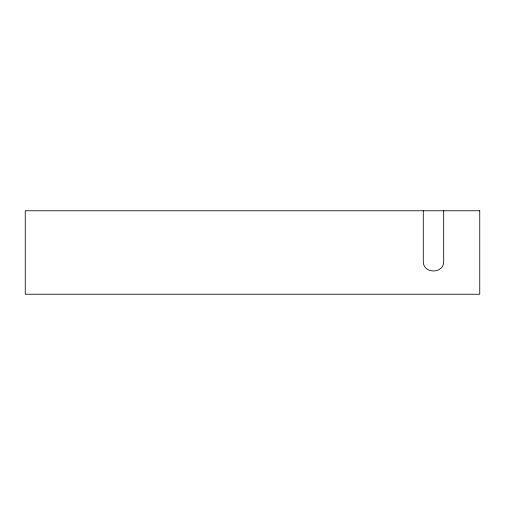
<?xml version="1.0" encoding="UTF-8"?>
<svg xmlns="http://www.w3.org/2000/svg" width="505" height="505" viewBox="0 0 505 505"><rect width="100%" height="100%" fill="white"/><g stroke="black" fill="none" stroke-linecap="round" stroke-linejoin="round"><path stroke-width="0.76" d="M443.687 210.768L443.687 261.117C444.185 274.228 422.78 274.228 423.278 261.117L423.278 210.768M479.75 210.768L25.25 210.768L25.25 294.232L479.75 294.232L479.75 210.768"/></g></svg>
